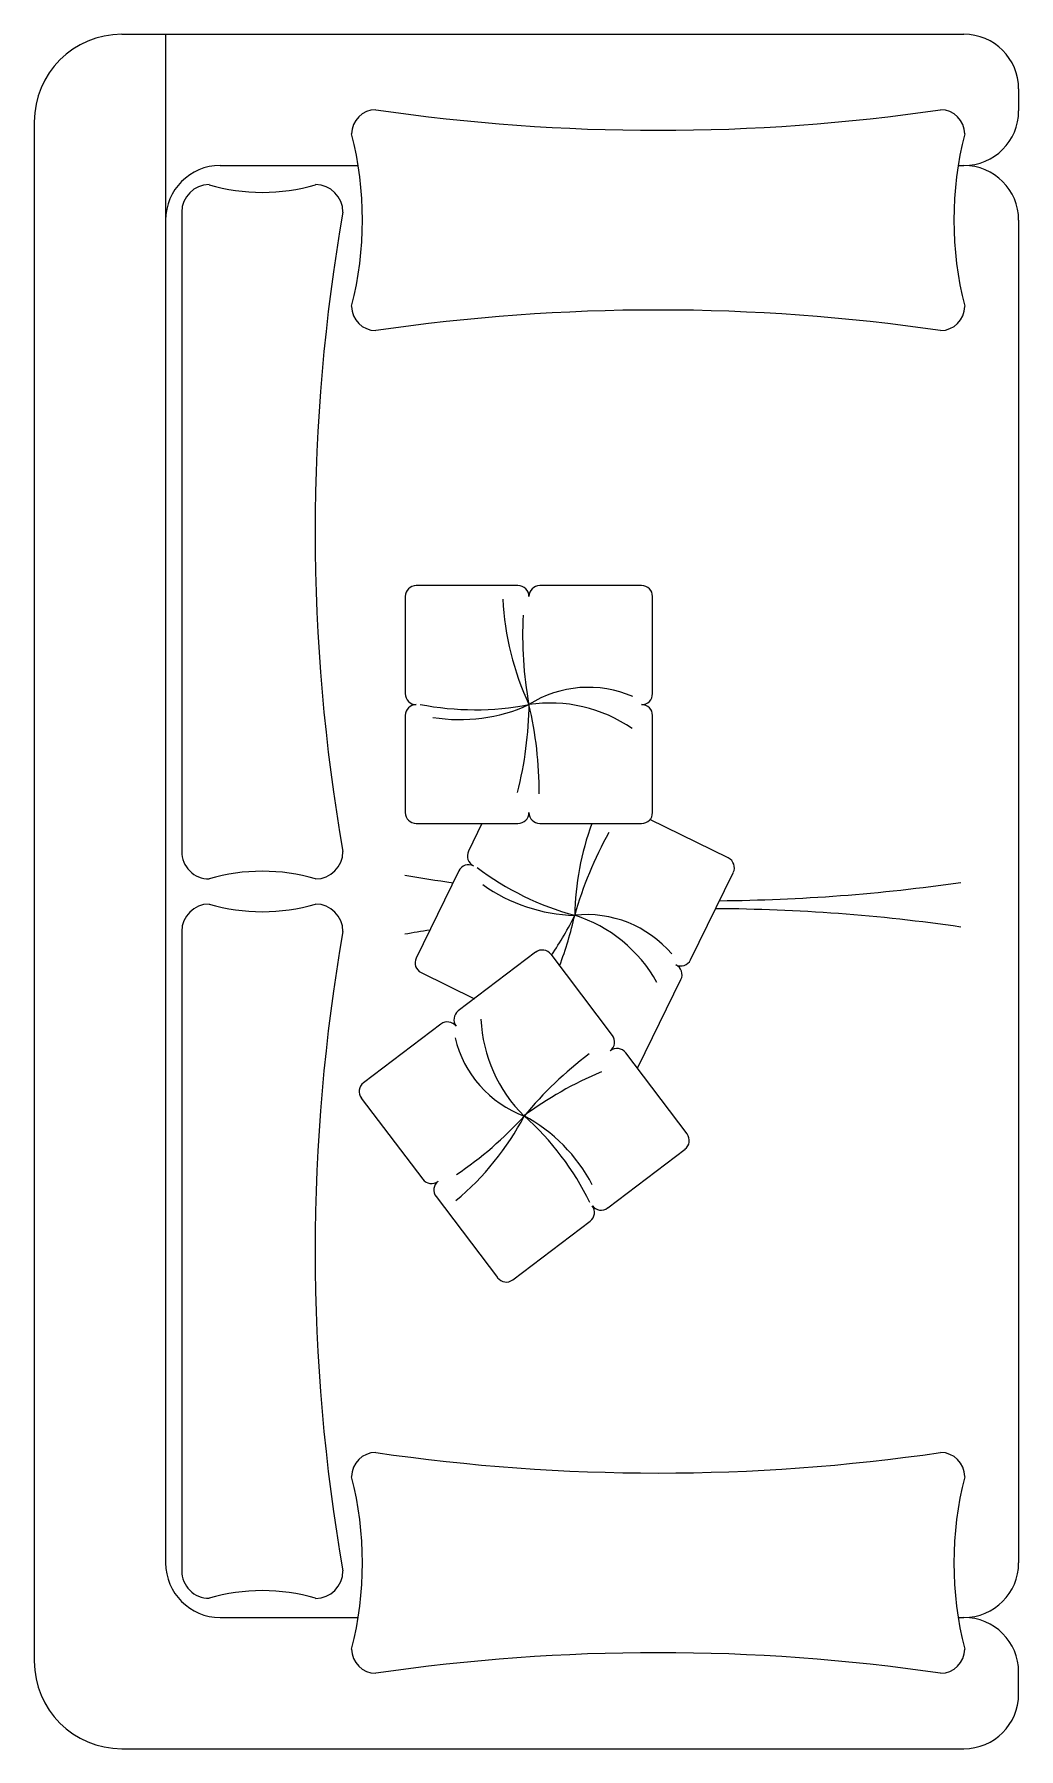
# Model space of a CAD drawing. Extents: x 57.59 to 58.48, y 52.59 to 54.14.
import ezdxf

# ---------------------------------------------------------------- set-up
doc = ezdxf.new("R2010")
doc.units = 0
doc.header["$MEASUREMENT"] = 0
doc.layers.add('MOBILIA', color=2, linetype='CONTINUOUS')
doc.layers.add('MOBILIARIO', color=11, linetype='CONTINUOUS')

msp = doc.modelspace()

# ---------------------------------------------------------------- linework, layer by layer
at = {"layer": 'MOBILIA'}
for p, q in [((57.6714, 54.1372), (58.4337, 54.1372)), ((57.711, 54.1372), (57.711, 52.7534)), ((58.4832, 54.0877), (58.4832, 54.0679)), ((57.5922, 54.058), (57.5922, 52.6643)), ((57.7605, 54.0184), (57.8854, 54.0184)), ((58.4285, 54.0184), (58.4337, 54.0184)), ((58.4832, 53.9689), (58.4832, 52.7534)), ((57.7605, 52.7039), (57.8854, 52.7039)), ((58.4285, 52.7039), (58.4337, 52.7039)), ((58.4832, 52.6346), (58.4832, 52.6544)), ((57.6714, 52.5851), (58.4337, 52.5851))]:
    msp.add_line(p, q, dxfattribs=at)
for points in [[(57.7257, 53.9763), (57.7257, 53.3973, 0.414214), (57.7504, 53.3725)], [(57.7257, 53.325), (57.7257, 52.746, 0.414214), (57.7504, 52.7213)]]:
    msp.add_lwpolyline(points, format="xyb", dxfattribs=at)
for centre, radius, start, end in [((57.6714, 54.058), 0.0792, 90, 180), ((58.4337, 54.0877), 0.0495, 0, 90), ((57.9013, 54.047), 0.0219, 90, 180), ((58.1569, 55.8215), 1.7712, 261.7032, 278.2968), ((58.4125, 54.047), 0.0219, 0, 90), ((58.4337, 54.0679), 0.0495, 270, 0), ((57.5723, 53.969), 0.3169, 345.7458, 14.2542), ((58.7415, 53.969), 0.3169, 165.7458, 194.2542), ((57.7605, 53.9689), 0.0495, 90, 180), ((58.4337, 53.9689), 0.0495, 0, 90), ((57.7504, 53.9763), 0.0248, 90, 180), ((57.7986, 54.1656), 0.1715, 253.6808, 286.3192), ((57.8468, 53.9763), 0.0248, 360, 90), ((59.5232, 53.6868), 1.6768, 170.0585, 189.9415), ((57.9013, 53.8909), 0.0219, 180, 270), ((58.4125, 53.8909), 0.0219, 270, 0), ((58.1569, 52.1164), 1.7712, 81.7032, 98.2968), ((57.8468, 53.3973), 0.0248, 270, 0), ((57.7986, 53.208), 0.1715, 73.6808, 106.3192), ((58.1999, 54.9689), 1.6161, 260.2972, 261.8641), ((58.1999, 54.9689), 1.6161, 270.4458, 278.2159), ((57.7504, 53.325), 0.0248, 90, 180), ((57.7986, 53.5144), 0.1715, 253.6808, 286.3192), ((57.8468, 53.325), 0.0248, 360, 90), ((58.1999, 51.7295), 1.6161, 81.7841, 89.68), ((59.5232, 53.0355), 1.6768, 170.0585, 189.9415), ((58.1999, 51.7295), 1.6161, 98.8876, 99.7028), ((57.9013, 52.8314), 0.0219, 90, 180), ((58.1569, 54.6059), 1.7712, 261.7032, 278.2968), ((58.4125, 52.8314), 0.0219, 0, 90), ((57.5723, 52.7533), 0.3169, 345.7458, 14.2542), ((58.7415, 52.7533), 0.3169, 165.7458, 194.2542), ((57.7605, 52.7534), 0.0495, 180, 270), ((57.8468, 52.746), 0.0248, 270, 0), ((58.4337, 52.7534), 0.0495, 270, 0), ((57.7986, 52.5567), 0.1715, 73.6808, 106.3192), ((58.4337, 52.6544), 0.0495, 0, 90), ((57.6714, 52.6643), 0.0792, 180, 270), ((57.9013, 52.6753), 0.0219, 180, 270), ((58.1569, 50.9008), 1.7712, 81.7032, 98.2968), ((58.4125, 52.6753), 0.0219, 270, 0), ((58.4337, 52.6346), 0.0495, 270, 360)]:
    msp.add_arc(centre, radius, start, end, dxfattribs=at)
at = {"layer": 'MOBILIARIO'}
for p, q in [((57.928, 53.6282), (57.928, 53.5403)), ((58.03, 53.6381), (57.9379, 53.6381)), ((58.1419, 53.6381), (58.0498, 53.6381)), ((58.1518, 53.5403), (58.1518, 53.6282)), ((57.928, 53.5205), (57.928, 53.4326)), ((58.1518, 53.4326), (58.1518, 53.5205)), ((58.2203, 53.3915), (58.1494, 53.4262)), ((57.9379, 53.4227), (58.03, 53.4227)), ((57.9974, 53.4227), (57.9852, 53.3977)), ((58.0498, 53.4227), (58.1419, 53.4227)), ((57.9765, 53.3799), (57.9378, 53.3009)), ((58.1862, 53.2993), (58.2249, 53.3782)), ((58.046, 53.3062), (57.9759, 53.2531)), ((58.1155, 53.2309), (58.0599, 53.3043)), ((57.9423, 53.2877), (57.9905, 53.2641)), ((58.1389, 53.2025), (58.1775, 53.2815)), ((57.9602, 53.2411), (57.8901, 53.188)), ((58.1831, 53.1417), (58.1275, 53.2151)), ((57.8882, 53.1742), (57.9439, 53.1007)), ((58.1112, 53.0747), (58.1812, 53.1278)), ((57.9558, 53.085), (58.0115, 53.0116)), ((58.0253, 53.0096), (58.0954, 53.0627))]:
    msp.add_line(p, q, dxfattribs=at)
for centre, radius, start, end in [((57.9379, 53.6282), 0.0099, 90, 180), ((58.03, 53.6282), 0.0099, 0, 90), ((58.0498, 53.6282), 0.0099, 90, 180), ((58.1419, 53.6282), 0.0099, 0, 90), ((58.2703, 53.6381), 0.2543, 182.7408, 205.0587), ((58.3749, 53.5924), 0.3407, 176.7961, 190.4829), ((57.9379, 53.5403), 0.0099, 180, 270), ((58.0937, 53.4452), 0.1008, 66.4256, 122.3043), ((58.1419, 53.5403), 0.0099, 270, 0), ((57.9379, 53.5205), 0.0099, 90, 180), ((57.9909, 53.78), 0.2543, 258.7789, 281.0967), ((57.9777, 53.6668), 0.15, 260.5485, 294.5118), ((57.6994, 53.5348), 0.3407, 345.7082, 359.395), ((58.0591, 53.4013), 0.1305, 55.3087, 98.4729), ((57.7085, 53.4513), 0.3407, 359.7349, 13.4217), ((58.1419, 53.5205), 0.0099, 0, 90), ((57.9379, 53.4326), 0.0099, 180, 270), ((58.03, 53.4326), 0.0099, 270, 0), ((58.0498, 53.4326), 0.0099, 180, 270), ((58.1419, 53.4326), 0.0099, 270, 0), ((58.3356, 53.3351), 0.2543, 159.8424, 178.9794), ((58.4095, 53.248), 0.3407, 150.7168, 164.4036), ((57.9941, 53.3933), 0.0099, 153.9207, 243.9207), ((57.9853, 53.3755), 0.0099, 63.9207, 153.9207), ((58.1471, 53.5853), 0.2543, 232.6996, 255.0174), ((58.216, 53.3826), 0.0099, 333.9207, 63.9207), ((58.0854, 53.4895), 0.15, 234.4692, 268.4325), ((57.7774, 53.4932), 0.3407, 326.17, 333.3157), ((57.7489, 53.4142), 0.3407, 339.3282, 347.3425), ((58.0923, 53.2394), 0.1008, 40.3463, 96.225), ((58.0419, 53.2152), 0.1305, 29.2294, 72.3936), ((57.9467, 53.2966), 0.0099, 153.9207, 243.9207), ((58.052, 53.2983), 0.0099, 37.1663, 127.1663), ((58.1773, 53.3036), 0.0099, 243.9207, 333.9207), ((58.1686, 53.2858), 0.0099, 333.9207, 63.9207), ((57.9661, 53.2332), 0.0099, 37.1663, 127.1663), ((57.9819, 53.2452), 0.0099, 127.1663, 217.1663), ((58.1269, 53.2512), 0.1305, 182.475, 225.6393), ((58.071, 53.2523), 0.1008, 193.5919, 249.4706), ((58.1076, 53.2249), 0.0099, 307.1663, 37.1663), ((58.2989, 52.9416), 0.3407, 126.9013, 140.5881), ((58.1196, 53.2091), 0.0099, 37.1663, 127.1663), ((58.2379, 52.884), 0.3407, 112.8745, 126.5613), ((58.13, 53.2069), 0.0099, 324.6129, 333.9207), ((57.8961, 53.1801), 0.0099, 127.1663, 217.1663), ((57.8107, 53.2764), 0.2543, 309.9072, 332.225), ((57.7839, 53.3874), 0.3407, 303.9625, 317.6493), ((57.8664, 52.9682), 0.2543, 25.9452, 48.263), ((57.9645, 53.0259), 0.15, 27.7149, 61.6782), ((58.1752, 53.1357), 0.0099, 307.1663, 37.1663), ((57.9517, 53.1067), 0.0099, 217.1663, 307.1663), ((57.9637, 53.0909), 0.0099, 127.1663, 217.1663), ((58.0894, 53.0706), 0.0099, 307.1663, 37.1663), ((58.1052, 53.0826), 0.0099, 217.1663, 307.1663), ((58.0194, 53.0175), 0.0099, 217.1663, 307.1663)]:
    msp.add_arc(centre, radius, start, end, dxfattribs=at)

doc.saveas('drawing.dxf')
